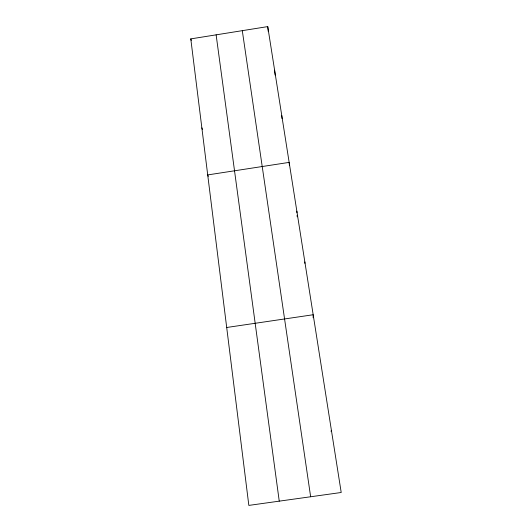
<?xml version="1.0" encoding="UTF-8"?>
<svg xmlns="http://www.w3.org/2000/svg" width="532" height="532" viewBox="0 0 532 532"><rect width="100%" height="100%" fill="white"/><g stroke="black" fill="none" stroke-linecap="round" stroke-linejoin="round"><path stroke-width="0.8" d="M313.155 317.744L313.182 314.745L226.698 327.486M330.884 431.12L331.463 430.647M190.788 38.889L267.742 26.6L341.212 492.492L248.836 505.4L190.788 38.889L191.261 40.479M208.271 176.365L207.713 174.915L289.155 162.386L289.401 165.432M201.861 127.866L202.386 129.389M242.293 30.663L310.648 496.762M216.125 34.839L279.247 501.151M267.742 26.6L268.261 31.528M274.618 70.191L275.104 75.059M281.747 115.417L282.04 118.589M296.849 211.184L296.956 212.793M297.109 215.207L297.215 216.817M304.856 261.93L304.909 263.4"/></g></svg>
